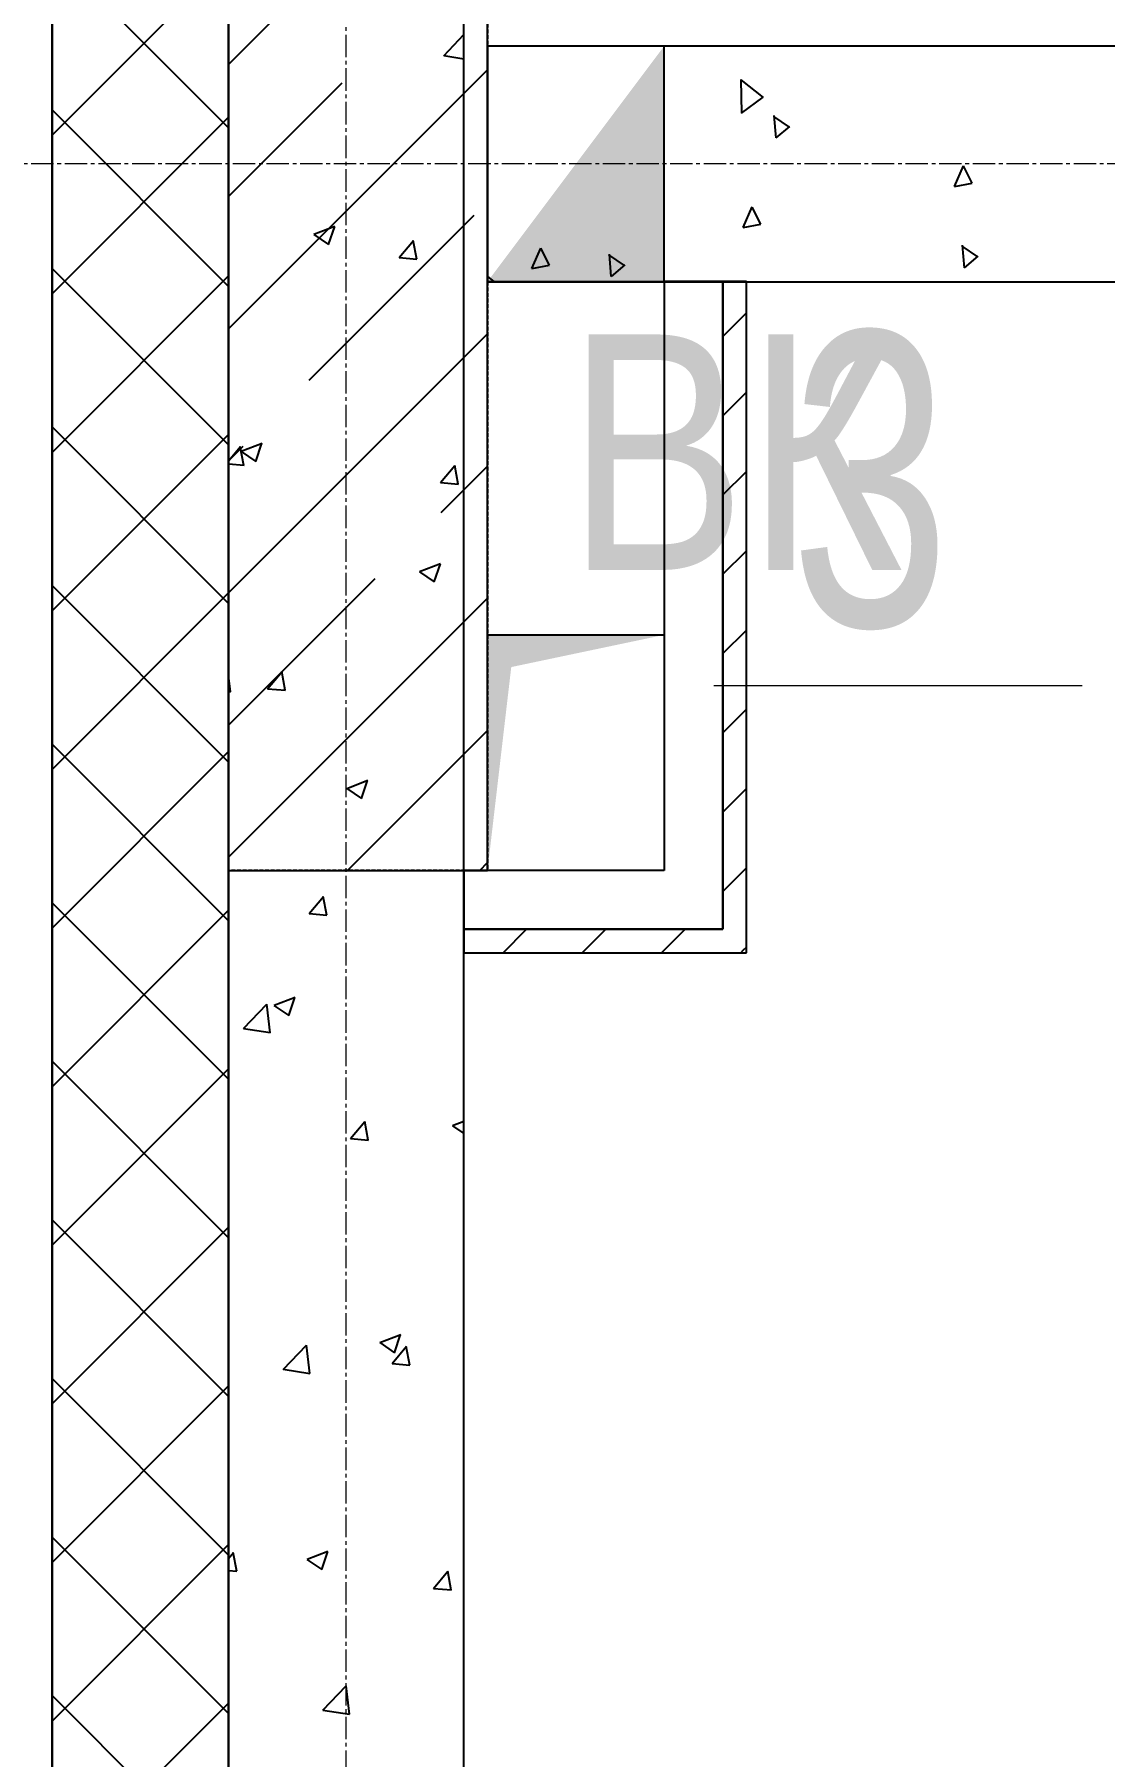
# Model space of a CAD drawing. Header units: millimetres. Extents: x -231292 to 573618, y -153144 to 564035.
# Drawn here: x 8638 to 9548, y 207714 to 209176 of the extents above; entities that cross this region are included whole.
import ezdxf
from ezdxf.enums import TextEntityAlignment as Align

# ---------------------------------------------------------------- set-up
doc = ezdxf.new("R2010")
doc.units = ezdxf.units.MM
doc.linetypes.add('CENTER2', pattern=[28.575, 19.05, -3.175, 3.175, -3.175])
doc.linetypes.add('HIDDEN2', pattern=[4.7625, 3.175, -1.5875])
doc.layers.get('0').update_dxf_attribs({"color": 250})
for name, color, linetype, lineweight in [('АР_Колонны', 250, 'Continuous', 35), ('АР_Отв. марка', 250, 'Continuous', 9), ('АР_Стены ГКЛ', 250, 'Continuous', 15), ('АР_Стены ЖБ', 250, 'Continuous', 35), ('АР_Стены ПЕНОблок', 250, 'Continuous', 20), ('АР_Тонкая', 250, 'Continuous', 5), ('АР_Утеплитель', 250, 'Continuous', 0), ('АР_Штриховка', 250, 'Continuous', 0), ('ВК_Шахты', 5, 'Continuous', 9), ('ОВ_Отопление', 250, 'Continuous', 0), ('РД_Оси_100', 250, 'Continuous', 0)]:
    doc.layers.add(name, color=color, linetype=linetype, lineweight=lineweight)
doc.styles.add('Arial0', font='arial.ttf')
doc.styles.add('style1', font='ARIALN.TTF')

# ---------------------------------------------------------------- blocks, each defined once
blk = doc.blocks.new('MOK-МаркаПроема инж.')
blk.add_line((-1.328, -1.754), (1.802, -1.754))
at = {"color": 0, "style": 'Arial0', "width": 0.7}
blk.add_attdef('АР-ПРОЕМ:Коробка', text='', height=2.5, dxfattribs=at).set_placement((0, 0), align=Align.MIDDLE)
blk = doc.blocks.new('оси_рен')
at = {"layer": 'РД_Оси_100', "color": 251, "linetype": 'CENTER2', "true_color": 0x636466}
for p, q in [((1195652.916, 135558.25), (1195652.916, 223268.25)), ((1225207.916, 158413.25), (1189697.958, 158413.25))]:
    blk.add_line(p, q, dxfattribs=at)

msp = doc.modelspace()

# ---------------------------------------------------------------- hatches: boundary and pattern name
at = {"layer": 'АР_Стены ГКЛ', "linetype": 'Continuous', "lineweight": 25, "true_color": 0x000000}
h = msp.add_hatch(dxfattribs=at)
h.set_pattern_fill('ANSI31', color=18, scale=15, angle=-360, style=0)
h.set_pattern_definition([(45, (-195344.934, 50353), (-33.6759605, 33.6759605), [])])
h.paths.add_polyline_path([(9243.243, 208966.412), (9223.243, 208966.412), (9223.243, 208416.253), (9243.243, 208396.253)], flags=0)
h = msp.add_hatch(dxfattribs=at)
h.set_pattern_fill('ANSI31', color=18, scale=15, angle=-360, style=0)
h.set_pattern_definition([(45, (-195344.934, 50353), (-33.6759605, 33.6759605), [])])
h.paths.add_polyline_path([(9243.243, 208396.253), (9223.243, 208416.253), (9003.243, 208416.253), (9003.243, 208396.253)], flags=0)
at = {"layer": 'ОВ_Отопление', "linetype": 'Continuous', "lineweight": 25, "true_color": 0x000000}
for points in [[(9173.243, 208966.253), (9173.243, 209166.253), (9098.243, 209066.253)], [(9023.243, 208966.253), (9173.243, 208966.253), (9098.243, 209066.253)]]:
    msp.add_hatch(color=18, dxfattribs=at).paths.add_polyline_path(points, flags=0)

# ---------------------------------------------------------------- linework, layer by layer
at = {"color": 18, "linetype": 'Continuous', "lineweight": 25, "true_color": 0x000000}
for p, q in [((9023.243, 208466.253), (9023.243, 208666.253)), ((9023.243, 208666.253), (9173.243, 208666.253)), ((9023.243, 208466.253), (9023.243, 208666.253)), ((9023.243, 208666.253), (9173.243, 208666.253)), ((9173.243, 208666.253), (9173.243, 208466.253)), ((9173.243, 208666.253), (9173.243, 208466.253)), ((9173.243, 208466.253), (9023.243, 208466.253)), ((9173.243, 208466.253), (9023.243, 208466.253))]:
    msp.add_line(p, q, dxfattribs=at)
msp.add_solid([(9023.243, 208466.253), (9023.243, 208666.253), (9043.44, 208638.938), (9173.243, 208666.253)], dxfattribs=at)
msp.add_solid([(9023.243, 208466.253), (9023.243, 208666.253), (9043.44, 208638.938), (9173.243, 208666.253)], dxfattribs=at)
at = {"layer": 'АР_Колонны', "color": 18, "linetype": 'HIDDEN2', "lineweight": 25, "true_color": 0x000000}
for p, q in [((8803.243, 208466.253), (8803.243, 209666.253)), ((9023.243, 209666.253), (9023.243, 208466.253)), ((9023.243, 208466.253), (8803.243, 208466.253))]:
    msp.add_line(p, q, dxfattribs=at)
at = {"layer": 'АР_Колонны', "color": 18, "linetype": 'Continuous', "lineweight": 25, "true_color": 0x000000}
for p, q in [((8803.243, 209666.253), (8803.243, 208466.253)), ((8803.243, 209666.253), (8803.243, 208466.253)), ((9023.243, 208466.253), (9023.243, 209666.253)), ((9023.243, 208466.253), (9023.243, 209666.253)), ((8803.243, 208466.253), (9023.243, 208466.253)), ((8803.243, 208466.253), (9023.243, 208466.253))]:
    msp.add_line(p, q, dxfattribs=at)
at = {"layer": 'АР_Стены ГКЛ', "color": 18, "linetype": 'Continuous', "lineweight": 25, "true_color": 0x000000}
for p, q in [((9223.243, 208966.412), (9173.243, 208966.412)), ((9173.243, 208966.412), (9173.243, 208466.253)), ((9223.243, 208416.253), (9223.243, 208966.412)), ((9243.243, 208966.412), (9223.243, 208966.412)), ((9223.243, 208966.412), (9223.243, 208416.253)), ((9243.243, 208396.253), (9243.243, 208966.412)), ((9173.243, 208466.253), (9003.243, 208466.253)), ((9003.243, 208466.253), (9003.243, 208416.253)), ((9003.243, 208416.253), (9223.243, 208416.253)), ((9223.243, 208416.253), (9003.243, 208416.253)), ((9003.243, 208416.253), (9003.243, 208396.253)), ((9003.243, 208396.253), (9243.243, 208396.253))]:
    msp.add_line(p, q, dxfattribs=at)
at = {"layer": 'АР_Стены ЖБ', "color": 18, "linetype": 'Continuous', "lineweight": 25, "true_color": 0x000000}
for p, q in [((8803.243, 209666.253), (8803.243, 208466.253)), ((9023.243, 208466.253), (9023.243, 209666.253)), ((8803.243, 208466.253), (9023.243, 208466.253))]:
    msp.add_line(p, q, dxfattribs=at)
at = {"layer": 'АР_Стены ПЕНОблок', "color": 18, "linetype": 'Continuous', "lineweight": 25, "true_color": 0x000000}
for p, q in [((8803.243, 263866.253), (8803.243, 187666.253)), ((9003.243, 187666.253), (9003.243, 263866.253)), ((9023.243, 209166.253), (9023.243, 208966.253)), ((16593.243, 209166.253), (9023.243, 209166.253)), ((9023.243, 208966.253), (16593.243, 208966.253))]:
    msp.add_line(p, q, dxfattribs=at)
at = {"layer": 'АР_Тонкая', "color": 18, "linetype": 'Continuous', "lineweight": 25, "true_color": 0x000000}
msp.add_line((8653.243, 187666.253), (8653.243, 263866.253), dxfattribs=at)
at = {"layer": 'АР_Утеплитель', "color": 18, "linetype": 'Continuous', "lineweight": 25, "true_color": 0x000000}
for p, q in [((8653.243, 263866.253), (8653.243, 187666.253)), ((8803.243, 187666.253), (8803.243, 263866.253))]:
    msp.add_line(p, q, dxfattribs=at)
at = {"layer": 'АР_Штриховка', "color": 18, "linetype": 'Continuous', "lineweight": 25, "true_color": 0x000000}
for p, q in [((8803.243, 209150.886), (9023.243, 209370.886)), ((8803.243, 209096.975), (8653.243, 209246.975)), ((8653.243, 209090.688), (8803.243, 209240.688)), ((8986.036, 209158.237), (9003.243, 209176.171)), ((8986.011, 209158.289), (9003.243, 209155.617)), ((8803.243, 208926.379), (9023.243, 209146.379)), ((9257.703, 209122.676), (9238.662, 209137.749)), ((9239.368, 209109.326), (9238.777, 209137.895)), ((8803.243, 209038.633), (8899.766, 209135.156)), ((9239.066, 209109.435), (9257.517, 209122.931)), ((8803.243, 208962.272), (8653.243, 209112.272)), ((9268.555, 209088.367), (9266.894, 209107.344)), ((8653.243, 208955.985), (8803.243, 209105.985)), ((9279.771, 209097.478), (9266.436, 209106.66)), ((9268.561, 209088.359), (9280.236, 209098.155)), ((9419.967, 209047.27), (9427.715, 209064.673)), ((9434.949, 209050.08), (9427.738, 209064.575)), ((9420.002, 209047.177), (9434.962, 209050.085)), ((8871.703, 208882.586), (9012.02, 209022.903)), ((9240.447, 209012.375), (9248.195, 209029.778)), ((9255.429, 209015.185), (9248.218, 209029.68)), ((8875.613, 209006.373), (8888.248, 208997.851)), ((8875.699, 209006.564), (8893.484, 209013.391)), ((8888.255, 208997.849), (8893.405, 209013.198)), ((9240.482, 209012.282), (9255.442, 209015.19)), ((8948.117, 208986.752), (8960.362, 209001.345)), ((8963.096, 208985.376), (8960.159, 209001.297)), ((9060.927, 208977.48), (9068.675, 208994.883)), ((9075.909, 208980.29), (9068.698, 208994.785)), ((9439.789, 208987.301), (9426.454, 208996.483)), ((9428.573, 208978.19), (9426.913, 208997.168)), ((8803.243, 208827.568), (8653.243, 208977.568)), ((8948.116, 208986.742), (8963.298, 208985.413)), ((9060.962, 208977.387), (9075.922, 208980.294)), ((9139.676, 208979.925), (9126.341, 208989.107)), ((9128.46, 208970.814), (9126.8, 208989.791)), ((9128.467, 208970.805), (9140.141, 208980.601)), ((9428.58, 208978.182), (9440.254, 208987.978)), ((8653.243, 208821.281), (8803.243, 208971.281)), ((9029.307, 208966.253), (9023.243, 208971.053)), ((8803.243, 208701.873), (9023.243, 208921.873)), ((8803.243, 208692.864), (8653.243, 208842.864)), ((8653.243, 208686.577), (8803.243, 208836.577)), ((8803.243, 208814.126), (8815.576, 208826.46)), ((8803.243, 208814.097), (8813.421, 208826.227)), ((8816.155, 208810.258), (8813.218, 208826.18)), ((8813.811, 208822.185), (8826.446, 208813.663)), ((8813.897, 208822.376), (8831.682, 208829.202)), ((8826.452, 208813.661), (8831.603, 208829.01)), ((8803.243, 208811.443), (8816.357, 208810.296)), ((8983.361, 208795.695), (8995.606, 208810.288)), ((8983.956, 208770.333), (9023.243, 208809.62)), ((8998.339, 208794.319), (8995.402, 208810.24)), ((8983.36, 208795.685), (8998.542, 208794.357)), ((8965.512, 208720.11), (8983.296, 208726.937)), ((8803.243, 208589.62), (8927.83, 208714.206)), ((8965.425, 208719.92), (8978.06, 208711.398)), ((8978.067, 208711.396), (8983.217, 208726.745)), ((8803.243, 208558.16), (8653.243, 208708.16)), ((8653.243, 208551.873), (8803.243, 208701.873)), ((8803.243, 208477.367), (9023.243, 208697.367)), ((8804.863, 208617.835), (8803.243, 208631.759)), ((8836.419, 208620.577), (8848.664, 208635.17)), ((8851.398, 208619.201), (8848.461, 208635.123)), ((8803.243, 208618.144), (8804.872, 208617.892)), ((8836.418, 208620.567), (8851.6, 208619.239)), ((8904.382, 208466.253), (9023.243, 208585.113)), ((8803.243, 208423.456), (8653.243, 208573.456)), ((8653.243, 208417.169), (8803.243, 208567.169)), ((8903.71, 208535.922), (8921.494, 208542.749)), ((8916.265, 208527.208), (8921.415, 208542.557)), ((8903.623, 208535.732), (8916.258, 208527.21)), ((9016.636, 208466.253), (9023.243, 208472.86)), ((8803.243, 208288.752), (8653.243, 208438.752)), ((8871.663, 208429.52), (8883.908, 208444.113)), ((8886.641, 208428.144), (8883.704, 208444.066)), ((8653.243, 208282.465), (8803.243, 208432.465)), ((8871.662, 208429.51), (8886.844, 208428.182)), ((8815.981, 208331.874), (8835.765, 208352.493)), ((8838.538, 208328.367), (8835.731, 208352.489)), ((8841.821, 208351.544), (8854.456, 208343.022)), ((8841.908, 208351.734), (8859.692, 208358.561)), ((8854.463, 208343.02), (8859.613, 208358.369)), ((8815.956, 208331.927), (8838.546, 208328.424)), ((8803.243, 208154.048), (8653.243, 208304.048)), ((8653.243, 208147.762), (8803.243, 208297.762)), ((8906.906, 208238.463), (8919.151, 208253.056)), ((8921.883, 208237.087), (8918.947, 208253.009)), ((8993.436, 208249.279), (9003.243, 208242.664)), ((8993.522, 208249.469), (9003.243, 208253.201)), ((8906.905, 208238.453), (8922.087, 208237.125)), ((8803.243, 208019.345), (8653.243, 208169.345)), ((8653.243, 208013.058), (8803.243, 208163.058)), ((8931.72, 208065.281), (8949.505, 208072.108)), ((8944.275, 208056.567), (8949.425, 208071.916)), ((8849.656, 208042.406), (8869.44, 208063.024)), ((8872.212, 208038.898), (8869.406, 208063.021)), ((8931.634, 208065.091), (8944.268, 208056.569)), ((8942.15, 208047.406), (8954.395, 208062)), ((8957.126, 208046.03), (8954.189, 208061.952)), ((8849.631, 208042.459), (8872.221, 208038.955)), ((8942.149, 208047.397), (8957.331, 208046.068)), ((8803.243, 207884.641), (8653.243, 208034.641)), ((8653.243, 207878.354), (8803.243, 208028.354)), ((8803.243, 207749.937), (8653.243, 207899.937)), ((8653.243, 207743.65), (8803.243, 207893.65)), ((8803.243, 207881.864), (8807.453, 207886.882)), ((8810.185, 207870.913), (8807.248, 207886.834)), ((8869.832, 207880.903), (8882.466, 207872.381)), ((8869.918, 207881.093), (8887.702, 207887.92)), ((8882.473, 207872.379), (8887.623, 207887.728)), ((8803.243, 207871.576), (8810.389, 207870.951)), ((8977.393, 207856.35), (8989.638, 207870.943)), ((8992.369, 207854.973), (8989.432, 207870.895)), ((8977.392, 207856.34), (8992.574, 207855.011)), ((8803.243, 207615.233), (8653.243, 207765.233)), ((8883.331, 207752.937), (8903.115, 207773.556)), ((8905.887, 207749.43), (8903.081, 207773.552)), ((8653.243, 207608.946), (8803.243, 207758.946)), ((8883.306, 207752.991), (8905.896, 207749.487))]:
    msp.add_line(p, q, dxfattribs=at)
at = {"layer": 'ОВ_Отопление', "color": 18, "linetype": 'Continuous', "lineweight": 25, "true_color": 0x000000}
for p, q in [((9173.243, 209166.253), (9023.243, 209166.253)), ((9023.243, 208966.253), (9023.243, 209166.253)), ((9173.243, 208966.253), (9173.243, 209166.253)), ((9173.243, 208966.253), (9023.243, 208966.253))]:
    msp.add_line(p, q, dxfattribs=at)

# ---------------------------------------------------------------- block references
at = {"rotation": 359.999868838025}
msp.add_blockref('оси_рен', (-1186750.035, 50655.808), dxfattribs=at)
at = {"layer": 'АР_Отв. марка', "color": 18, "linetype": 'Continuous', "lineweight": 25, "true_color": 0x000000, "xscale": 100, "yscale": 100, "zscale": 100}
msp.add_blockref('MOK-МаркаПроема инж.', (9348.34, 208798.82, 580), dxfattribs=at).add_auto_attribs({'АР-ПРОЕМ:Коробка': '3'})

# ---------------------------------------------------------------- texts
at = {"layer": 'ВК_Шахты', "color": 18, "lineweight": 25, "true_color": 0x000000, "style": 'style1'}
msp.add_text('ВК', height=200, dxfattribs=at).set_placement((9090.258, 208721.494))

doc.saveas('drawing.dxf')
